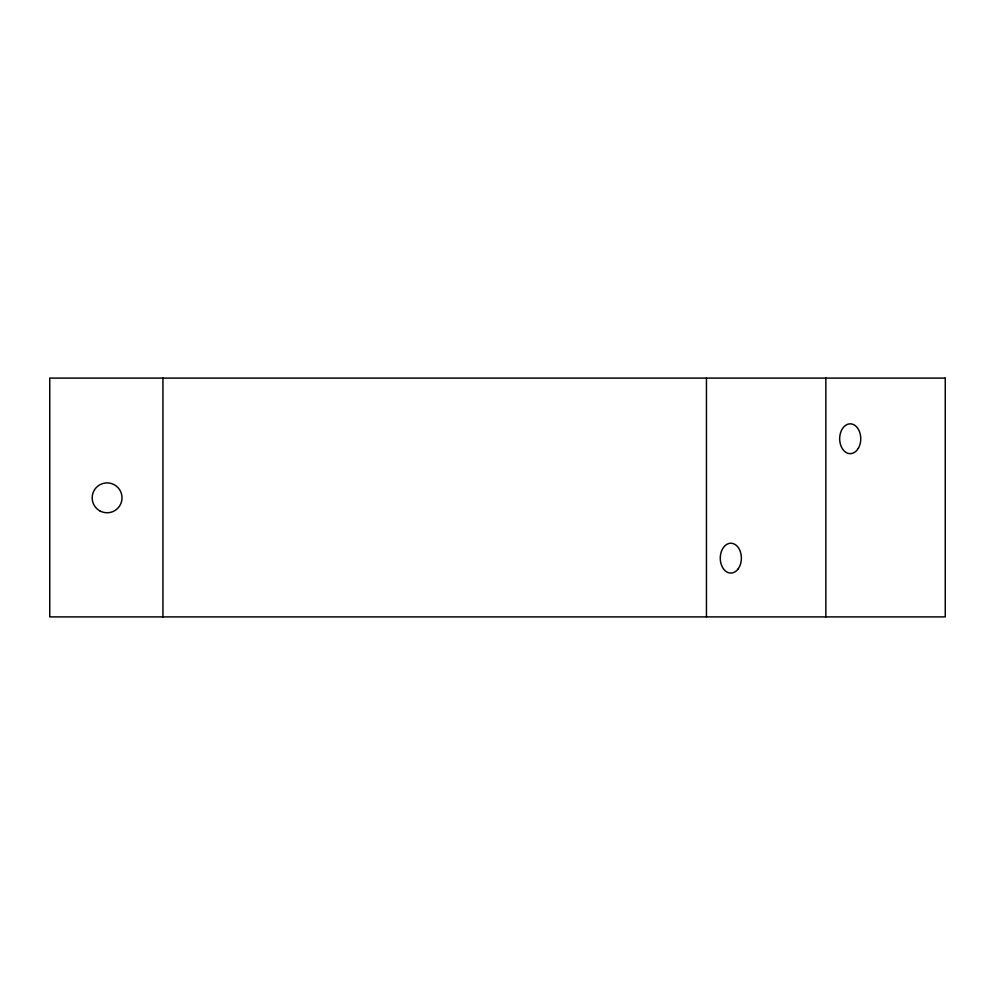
<?xml version="1.0" encoding="UTF-8"?>
<svg xmlns="http://www.w3.org/2000/svg" width="995" height="995" viewBox="0 0 995 995"><rect width="100%" height="100%" fill="white"/><g stroke="black" fill="none" stroke-linecap="round" stroke-linejoin="round"><path stroke-width="1.49" d="M825.85 378.1L825.85 616.9M706.45 378.1L706.45 616.9M162.944 378.1L162.944 616.9M945.25 378.1L49.75 378.1L49.75 616.9L945.25 616.9L945.25 378.1M858.299 448.347A14.925 10.559 -90 0 0 852.056 424.057A14.925 10.559 -90 0 0 840.302 443.845A14.925 10.559 -90 0 0 858.299 448.347M99.637 510.758A14.925 14.925 0 0 0 122.024 497.836A14.925 14.925 0 0 0 99.637 484.901A14.925 14.925 0 0 0 99.637 510.758M738.29 568.705A14.925 10.559 -90 0 0 733.551 543.73A14.925 10.559 -90 0 0 720.629 562.013A14.925 10.559 -90 0 0 738.29 568.705"/></g></svg>
